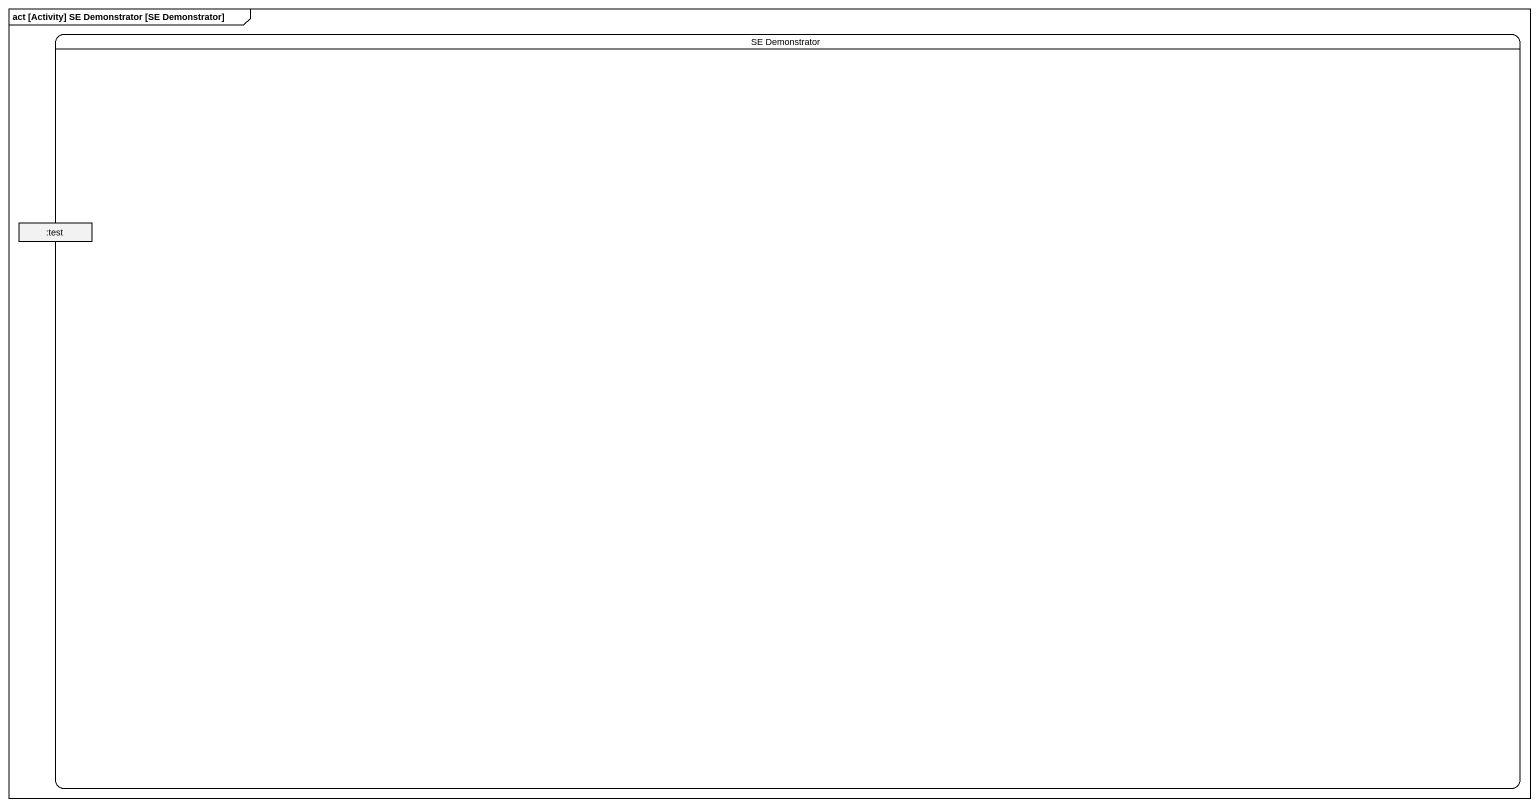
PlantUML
@startuml
mainframe act [Activity] SE Demonstrator [SE Demonstrator]
hide empty description
state "SE Demonstrator" as SE_Demonstrator {
  state ":test" as test <<object>>
}
@enduml
